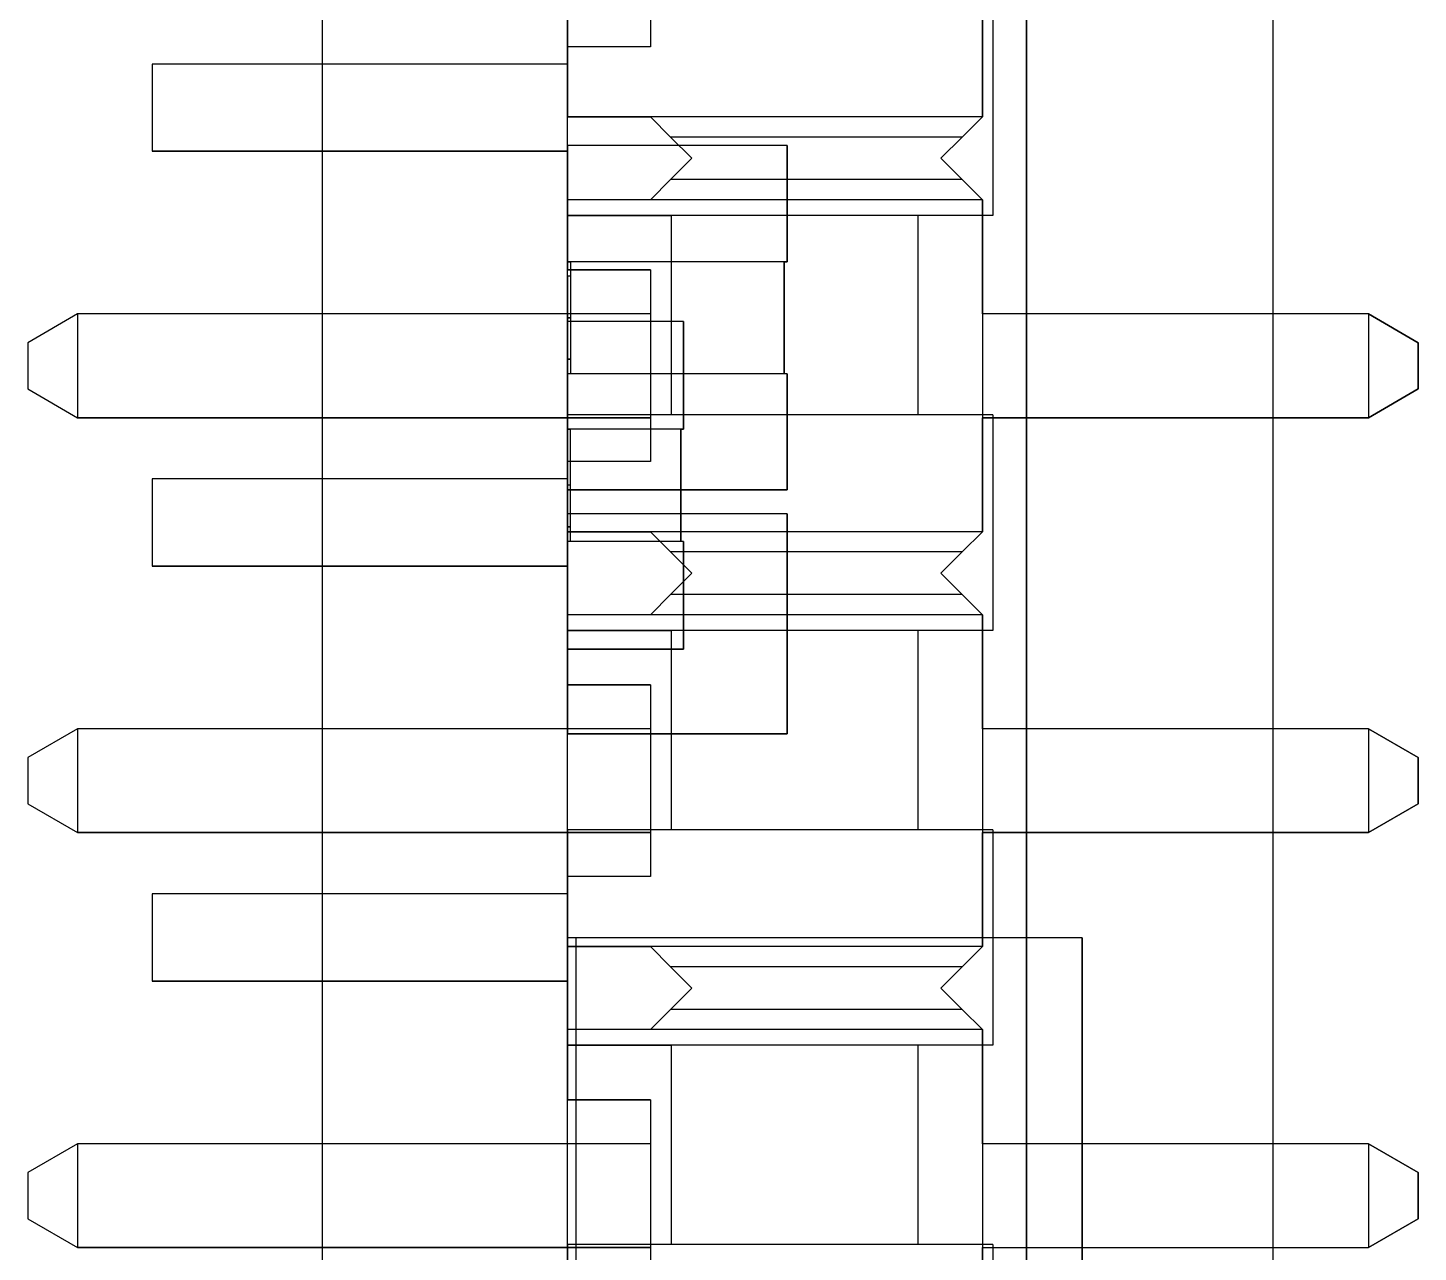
# Model space of a CAD drawing. Header units: inches. Extents: x 0 to 841, y -594 to 0.
# Drawn here: x 547.54 to 564.56, y -268.01 to -253.02 of the extents above; entities that cross this region are included whole.
import ezdxf

# ---------------------------------------------------------------- set-up
doc = ezdxf.new("R2010")
doc.units = ezdxf.units.IN
doc.header["$MEASUREMENT"] = 0

msp = doc.modelspace()

# ---------------------------------------------------------------- linework, layer by layer
at = {"color": 18, "true_color": 0x000000}
for p, q in [((551.146, -165.315), (551.146, -405.315)), ((554.146, -405.315), (554.146, -165.315)), ((559.764, -286.203), (559.764, -247.187)), ((559.764, -247.187), (559.764, -286.203)), ((562.782, -247.391), (562.782, -285.999)), ((559.226, -249.535), (559.226, -254.107)), ((555.162, -250.901), (555.162, -253.249)), ((554.146, -252.675), (554.146, -253.461)), ((554.146, -252.675), (554.146, -253.461)), ((555.162, -252.711), (555.162, -253.249)), ((559.226, -254.107), (559.226, -252.711)), ((559.354, -252.675), (559.354, -255.315)), ((555.162, -253.249), (554.146, -253.249)), ((554.146, -253.249), (554.146, -254.107)), ((554.146, -253.249), (554.146, -254.107)), ((555.162, -253.249), (554.146, -253.249)), ((554.146, -253.461), (549.066, -253.461)), ((549.066, -253.461), (549.066, -254.529)), ((554.146, -253.461), (549.066, -253.461)), ((549.066, -253.461), (549.066, -254.529)), ((554.146, -254.107), (555.162, -254.107)), ((555.162, -254.107), (554.146, -254.107)), ((555.162, -254.107), (555.41, -254.355)), ((555.162, -254.107), (555.41, -254.355)), ((559.226, -254.107), (555.162, -254.107)), ((558.978, -254.355), (559.226, -254.107)), ((559.226, -254.107), (558.978, -254.355)), ((555.41, -254.355), (555.67, -254.615)), ((555.41, -254.355), (555.67, -254.615)), ((558.978, -254.355), (555.41, -254.355)), ((558.718, -254.615), (558.978, -254.355)), ((558.978, -254.355), (558.718, -254.615)), ((549.066, -254.529), (554.146, -254.529)), ((554.146, -254.529), (549.066, -254.529)), ((556.838, -254.46), (554.146, -254.46)), ((554.146, -254.46), (554.146, -255.882)), ((554.146, -254.46), (554.146, -255.882)), ((556.838, -254.46), (554.146, -254.46)), ((556.838, -254.46), (554.146, -254.46)), ((554.146, -254.46), (554.146, -255.882)), ((554.146, -254.46), (554.146, -255.882)), ((556.838, -254.46), (554.146, -254.46)), ((556.838, -254.46), (554.146, -254.46)), ((554.146, -254.46), (554.146, -255.882)), ((556.838, -254.46), (554.146, -254.46)), ((554.146, -254.46), (554.146, -255.882)), ((554.146, -254.529), (554.146, -255.315)), ((554.146, -254.529), (554.146, -255.315)), ((556.838, -255.882), (556.838, -254.46)), ((556.838, -254.46), (556.838, -255.882)), ((556.838, -255.882), (556.838, -254.46)), ((556.838, -254.46), (556.838, -255.882)), ((556.838, -255.882), (556.838, -254.46)), ((556.838, -254.46), (556.838, -255.882)), ((555.67, -254.615), (555.41, -254.875)), ((555.67, -254.615), (555.41, -254.875)), ((558.978, -254.875), (558.718, -254.615)), ((558.718, -254.615), (558.978, -254.875)), ((555.41, -254.875), (555.162, -255.123)), ((555.41, -254.875), (555.162, -255.123)), ((558.978, -254.875), (555.41, -254.875)), ((559.226, -255.123), (558.978, -254.875)), ((558.978, -254.875), (559.226, -255.123)), ((555.162, -255.123), (554.146, -255.123)), ((554.146, -255.123), (554.146, -255.981)), ((554.146, -255.123), (554.146, -255.981)), ((555.162, -255.123), (554.146, -255.123)), ((559.226, -255.123), (555.162, -255.123)), ((559.226, -256.521), (559.226, -255.123)), ((559.226, -255.123), (559.226, -259.187)), ((554.146, -255.315), (555.416, -255.315)), ((559.354, -255.315), (554.146, -255.315)), ((555.416, -255.315), (555.416, -257.755)), ((555.416, -255.315), (555.416, -257.755)), ((558.434, -255.315), (558.434, -257.755)), ((554.146, -255.882), (554.184, -255.882)), ((556.838, -255.882), (554.146, -255.882)), ((554.146, -255.882), (554.184, -255.882)), ((556.838, -255.882), (554.146, -255.882)), ((554.146, -255.882), (554.184, -255.882)), ((556.838, -255.882), (554.146, -255.882)), ((554.184, -255.882), (554.184, -256.06)), ((554.184, -255.882), (554.184, -257.254)), ((554.184, -255.882), (554.184, -256.06)), ((554.184, -255.882), (554.184, -257.254)), ((554.184, -255.882), (554.184, -256.568)), ((554.184, -255.882), (554.184, -257.254)), ((556.8, -257.254), (556.8, -255.882)), ((556.8, -255.882), (556.838, -255.882)), ((556.8, -255.882), (556.8, -257.254)), ((556.8, -257.254), (556.8, -255.882)), ((556.8, -255.882), (556.838, -255.882)), ((556.8, -255.882), (556.8, -257.254)), ((556.8, -257.254), (556.8, -255.882)), ((556.8, -255.882), (556.838, -255.882)), ((556.8, -255.882), (556.8, -257.254)), ((554.146, -255.981), (555.162, -255.981)), ((555.162, -255.981), (554.146, -255.981)), ((554.184, -256.06), (554.146, -256.06)), ((554.146, -256.06), (554.146, -256.568)), ((554.146, -256.06), (554.146, -256.568)), ((554.184, -256.06), (554.146, -256.06)), ((554.184, -256.06), (554.146, -256.06)), ((554.146, -256.06), (554.146, -256.568)), ((554.146, -256.06), (554.146, -256.568)), ((554.184, -256.06), (554.146, -256.06)), ((555.162, -255.981), (555.162, -256.521)), ((555.162, -255.981), (555.162, -258.329)), ((548.152, -256.521), (547.542, -256.873)), ((548.152, -256.521), (547.542, -256.873)), ((555.162, -256.521), (548.152, -256.521)), ((548.152, -256.521), (548.152, -257.791)), ((555.162, -256.521), (548.152, -256.521)), ((554.146, -256.568), (554.184, -256.568)), ((554.184, -256.568), (554.146, -256.568)), ((554.146, -256.568), (554.184, -256.568)), ((554.184, -256.568), (554.146, -256.568)), ((554.184, -256.568), (554.146, -256.568)), ((554.146, -256.568), (554.146, -257.076)), ((554.146, -256.568), (554.146, -257.076)), ((554.184, -256.568), (554.146, -256.568)), ((555.568, -256.613), (554.146, -256.613)), ((554.146, -256.613), (554.146, -257.933)), ((555.568, -256.613), (554.146, -256.613)), ((554.146, -256.613), (554.146, -257.933)), ((555.568, -256.613), (554.146, -256.613)), ((554.146, -256.613), (554.146, -257.933)), ((555.568, -256.613), (554.146, -256.613)), ((554.146, -256.613), (554.146, -257.933)), ((555.568, -256.613), (554.146, -256.613)), ((554.146, -256.613), (554.146, -257.933)), ((555.568, -256.613), (554.146, -256.613)), ((554.146, -256.613), (554.146, -257.933)), ((554.184, -256.568), (554.184, -257.254)), ((554.184, -256.568), (554.184, -257.254)), ((555.568, -257.933), (555.568, -256.613)), ((555.568, -256.613), (555.568, -257.933)), ((555.568, -257.933), (555.568, -256.613)), ((555.568, -256.613), (555.568, -257.933)), ((555.568, -257.933), (555.568, -256.613)), ((555.568, -256.613), (555.568, -257.933)), ((563.95, -256.521), (559.226, -256.521)), ((563.95, -256.521), (559.226, -256.521)), ((564.56, -256.873), (563.95, -256.521)), ((563.95, -256.521), (563.95, -257.791)), ((563.95, -256.521), (564.56, -256.873)), ((547.542, -256.873), (547.542, -257.439)), ((547.542, -256.873), (547.542, -257.439)), ((564.56, -257.439), (564.56, -256.873)), ((564.56, -256.873), (564.56, -257.439)), ((554.146, -257.076), (554.184, -257.076)), ((554.184, -257.076), (554.146, -257.076)), ((554.184, -257.076), (554.184, -257.254)), ((554.184, -257.254), (554.146, -257.254)), ((554.146, -257.254), (554.146, -258.676)), ((554.146, -257.254), (554.146, -258.676)), ((556.838, -257.254), (554.146, -257.254)), ((554.184, -257.254), (554.146, -257.254)), ((554.146, -257.254), (554.146, -258.676)), ((554.146, -257.254), (554.146, -258.676)), ((556.838, -257.254), (554.146, -257.254)), ((554.184, -257.254), (554.146, -257.254)), ((554.146, -257.254), (554.146, -258.676)), ((556.838, -257.254), (554.146, -257.254)), ((554.146, -257.254), (554.146, -258.676)), ((556.838, -257.254), (556.8, -257.254)), ((556.838, -257.254), (556.8, -257.254)), ((556.838, -257.254), (556.8, -257.254)), ((556.838, -258.676), (556.838, -257.254)), ((556.838, -257.254), (556.838, -258.676)), ((556.838, -258.676), (556.838, -257.254)), ((556.838, -257.254), (556.838, -258.676)), ((556.838, -258.676), (556.838, -257.254)), ((556.838, -257.254), (556.838, -258.676)), ((547.542, -257.439), (548.152, -257.791)), ((547.542, -257.439), (548.152, -257.791)), ((563.95, -257.791), (564.56, -257.439)), ((564.56, -257.439), (563.95, -257.791)), ((548.152, -257.791), (555.162, -257.791)), ((555.162, -257.791), (548.152, -257.791)), ((555.416, -257.755), (554.146, -257.755)), ((554.146, -257.755), (554.146, -258.541)), ((554.146, -257.755), (554.146, -258.541)), ((559.354, -257.755), (554.146, -257.755)), ((555.162, -257.791), (555.162, -258.329)), ((559.226, -259.187), (559.226, -257.791)), ((559.226, -257.791), (563.95, -257.791)), ((563.95, -257.791), (559.226, -257.791)), ((559.354, -257.755), (559.354, -260.395)), ((554.146, -257.933), (554.18, -257.933)), ((555.568, -257.933), (554.146, -257.933)), ((554.146, -257.933), (554.18, -257.933)), ((555.568, -257.933), (554.146, -257.933)), ((554.146, -257.933), (554.18, -257.933)), ((555.568, -257.933), (554.146, -257.933)), ((554.18, -257.933), (554.18, -258.619)), ((554.18, -257.933), (554.18, -259.305)), ((554.18, -257.933), (554.18, -258.619)), ((554.18, -257.933), (554.18, -259.305)), ((554.18, -257.933), (554.18, -258.619)), ((554.18, -257.933), (554.18, -259.305)), ((555.534, -259.305), (555.534, -257.933)), ((555.534, -257.933), (555.568, -257.933)), ((555.534, -257.933), (555.534, -259.305)), ((555.534, -259.305), (555.534, -257.933)), ((555.534, -257.933), (555.568, -257.933)), ((555.534, -257.933), (555.534, -259.305)), ((555.534, -259.305), (555.534, -257.933)), ((555.534, -257.933), (555.568, -257.933)), ((555.534, -257.933), (555.534, -259.305)), ((555.162, -258.329), (554.146, -258.329)), ((554.146, -258.329), (554.146, -259.187)), ((554.146, -258.329), (554.146, -259.187)), ((555.162, -258.329), (554.146, -258.329)), ((554.146, -258.541), (549.066, -258.541)), ((549.066, -258.541), (549.066, -259.609)), ((554.146, -258.541), (549.066, -258.541)), ((549.066, -258.541), (549.066, -259.609)), ((554.18, -258.619), (554.146, -258.619)), ((554.146, -258.619), (554.146, -259.127)), ((554.146, -258.619), (554.146, -259.127)), ((554.18, -258.619), (554.146, -258.619)), ((554.18, -258.619), (554.146, -258.619)), ((554.146, -258.619), (554.146, -259.127)), ((554.146, -258.619), (554.146, -259.127)), ((554.18, -258.619), (554.146, -258.619)), ((554.18, -258.619), (554.146, -258.619)), ((554.146, -258.619), (554.146, -259.127)), ((554.146, -258.619), (554.146, -259.127)), ((554.18, -258.619), (554.146, -258.619)), ((554.146, -258.676), (556.838, -258.676)), ((556.838, -258.676), (554.146, -258.676)), ((554.146, -258.676), (556.838, -258.676)), ((556.838, -258.676), (554.146, -258.676)), ((554.146, -258.676), (556.838, -258.676)), ((556.838, -258.676), (554.146, -258.676)), ((556.838, -258.969), (554.146, -258.969)), ((554.146, -258.969), (554.146, -261.661)), ((554.146, -258.969), (554.146, -261.661)), ((556.838, -258.969), (554.146, -258.969)), ((556.838, -261.661), (556.838, -258.969)), ((556.838, -258.969), (556.838, -261.661)), ((554.146, -259.127), (554.18, -259.127)), ((554.18, -259.127), (554.146, -259.127)), ((554.146, -259.127), (554.18, -259.127)), ((554.18, -259.127), (554.146, -259.127)), ((554.146, -259.127), (554.18, -259.127)), ((554.18, -259.127), (554.146, -259.127)), ((554.18, -259.127), (554.18, -259.305)), ((554.18, -259.127), (554.18, -259.305)), ((554.18, -259.127), (554.18, -259.305)), ((554.146, -259.187), (555.162, -259.187)), ((555.162, -259.187), (554.146, -259.187)), ((554.18, -259.305), (554.146, -259.305)), ((554.146, -259.305), (554.146, -260.625)), ((555.568, -259.305), (554.146, -259.305)), ((554.146, -259.305), (554.146, -260.625)), ((554.18, -259.305), (554.146, -259.305)), ((554.146, -259.305), (554.146, -260.625)), ((555.568, -259.305), (554.146, -259.305)), ((554.146, -259.305), (554.146, -260.625)), ((554.18, -259.305), (554.146, -259.305)), ((554.146, -259.305), (554.146, -260.625)), ((555.568, -259.305), (554.146, -259.305)), ((554.146, -259.305), (554.146, -260.625)), ((555.162, -259.187), (555.41, -259.435)), ((555.162, -259.187), (555.41, -259.435)), ((559.226, -259.187), (555.162, -259.187)), ((555.568, -259.305), (555.534, -259.305)), ((555.568, -259.305), (555.534, -259.305)), ((555.568, -259.305), (555.534, -259.305)), ((555.568, -260.625), (555.568, -259.305)), ((555.568, -259.305), (555.568, -260.625)), ((555.568, -260.625), (555.568, -259.305)), ((555.568, -259.305), (555.568, -260.625)), ((555.568, -260.625), (555.568, -259.305)), ((555.568, -259.305), (555.568, -260.625)), ((558.978, -259.435), (559.226, -259.187)), ((559.226, -259.187), (558.978, -259.435)), ((555.41, -259.435), (555.67, -259.695)), ((555.41, -259.435), (555.67, -259.695)), ((558.978, -259.435), (555.41, -259.435)), ((558.718, -259.695), (558.978, -259.435)), ((558.978, -259.435), (558.718, -259.695)), ((549.066, -259.609), (554.146, -259.609)), ((554.146, -259.609), (549.066, -259.609)), ((554.146, -259.609), (554.146, -260.395)), ((554.146, -259.609), (554.146, -260.395)), ((555.67, -259.695), (555.41, -259.955)), ((555.67, -259.695), (555.41, -259.955)), ((558.978, -259.955), (558.718, -259.695)), ((558.718, -259.695), (558.978, -259.955)), ((555.41, -259.955), (555.162, -260.203)), ((555.41, -259.955), (555.162, -260.203)), ((558.978, -259.955), (555.41, -259.955)), ((559.226, -260.203), (558.978, -259.955)), ((558.978, -259.955), (559.226, -260.203)), ((555.162, -260.203), (554.146, -260.203)), ((554.146, -260.203), (554.146, -261.061)), ((554.146, -260.203), (554.146, -261.061)), ((555.162, -260.203), (554.146, -260.203)), ((559.226, -260.203), (555.162, -260.203)), ((559.226, -261.601), (559.226, -260.203)), ((559.226, -260.203), (559.226, -264.267)), ((554.146, -260.395), (555.416, -260.395)), ((559.354, -260.395), (554.146, -260.395)), ((555.416, -260.395), (555.416, -262.835)), ((555.416, -260.395), (555.416, -262.835)), ((558.434, -260.395), (558.434, -262.835)), ((554.146, -260.625), (555.568, -260.625)), ((555.568, -260.625), (554.146, -260.625)), ((554.146, -260.625), (555.568, -260.625)), ((555.568, -260.625), (554.146, -260.625)), ((554.146, -260.625), (555.568, -260.625)), ((555.568, -260.625), (554.146, -260.625)), ((554.146, -261.061), (555.162, -261.061)), ((555.162, -261.061), (554.146, -261.061)), ((555.162, -261.061), (555.162, -261.601)), ((555.162, -261.061), (555.162, -263.409)), ((548.152, -261.601), (547.542, -261.953)), ((548.152, -261.601), (547.542, -261.953)), ((555.162, -261.601), (548.152, -261.601)), ((548.152, -261.601), (548.152, -262.871)), ((555.162, -261.601), (548.152, -261.601)), ((554.146, -261.661), (556.838, -261.661)), ((556.838, -261.661), (554.146, -261.661)), ((563.95, -261.601), (559.226, -261.601)), ((563.95, -261.601), (559.226, -261.601)), ((564.56, -261.953), (563.95, -261.601)), ((563.95, -261.601), (563.95, -262.871)), ((563.95, -261.601), (564.56, -261.953)), ((547.542, -261.953), (547.542, -262.519)), ((547.542, -261.953), (547.542, -262.519)), ((564.56, -262.519), (564.56, -261.953)), ((564.56, -261.953), (564.56, -262.519)), ((547.542, -262.519), (548.152, -262.871)), ((547.542, -262.519), (548.152, -262.871)), ((563.95, -262.871), (564.56, -262.519)), ((564.56, -262.519), (563.95, -262.871)), ((548.152, -262.871), (555.162, -262.871)), ((555.162, -262.871), (548.152, -262.871)), ((555.416, -262.835), (554.146, -262.835)), ((554.146, -262.835), (554.146, -263.621)), ((554.146, -262.835), (554.146, -263.621)), ((559.354, -262.835), (554.146, -262.835)), ((555.162, -262.871), (555.162, -263.409)), ((559.226, -264.267), (559.226, -262.871)), ((559.226, -262.871), (563.95, -262.871)), ((563.95, -262.871), (559.226, -262.871)), ((559.354, -262.835), (559.354, -265.475)), ((555.162, -263.409), (554.146, -263.409)), ((554.146, -263.409), (554.146, -264.267)), ((554.146, -263.409), (554.146, -264.267)), ((555.162, -263.409), (554.146, -263.409)), ((554.146, -263.621), (549.066, -263.621)), ((549.066, -263.621), (549.066, -264.689)), ((554.146, -263.621), (549.066, -263.621)), ((549.066, -263.621), (549.066, -264.689)), ((554.248, -264.159), (554.146, -264.159)), ((554.146, -264.159), (554.146, -266.141)), ((554.146, -264.159), (554.146, -266.141)), ((554.248, -264.159), (554.146, -264.159)), ((554.146, -264.267), (555.162, -264.267)), ((555.162, -264.267), (554.146, -264.267)), ((560.446, -264.159), (554.248, -264.159)), ((554.248, -264.159), (554.248, -312.471)), ((560.446, -264.159), (554.248, -264.159)), ((555.162, -264.267), (555.41, -264.515)), ((555.162, -264.267), (555.41, -264.515)), ((559.226, -264.267), (555.162, -264.267)), ((558.978, -264.515), (559.226, -264.267)), ((559.226, -264.267), (558.978, -264.515)), ((560.448, -303.107), (560.446, -264.159)), ((560.446, -264.159), (560.446, -312.471)), ((555.41, -264.515), (555.67, -264.775)), ((555.41, -264.515), (555.67, -264.775)), ((558.978, -264.515), (555.41, -264.515)), ((558.718, -264.775), (558.978, -264.515)), ((558.978, -264.515), (558.718, -264.775)), ((549.066, -264.689), (554.146, -264.689)), ((554.146, -264.689), (549.066, -264.689)), ((554.146, -264.689), (554.146, -265.475)), ((554.146, -264.689), (554.146, -265.475)), ((555.67, -264.775), (555.41, -265.035)), ((555.67, -264.775), (555.41, -265.035)), ((558.978, -265.035), (558.718, -264.775)), ((558.718, -264.775), (558.978, -265.035)), ((555.41, -265.035), (555.162, -265.283)), ((555.41, -265.035), (555.162, -265.283)), ((558.978, -265.035), (555.41, -265.035)), ((559.226, -265.283), (558.978, -265.035)), ((558.978, -265.035), (559.226, -265.283)), ((555.162, -265.283), (554.146, -265.283)), ((554.146, -265.283), (554.146, -266.141)), ((555.162, -265.283), (554.146, -265.283)), ((554.146, -265.283), (554.146, -266.141)), ((559.226, -265.283), (555.162, -265.283)), ((559.226, -266.681), (559.226, -265.283)), ((559.226, -265.283), (559.226, -269.347)), ((554.146, -265.475), (555.416, -265.475)), ((559.354, -265.475), (554.146, -265.475)), ((555.416, -265.475), (555.416, -267.915)), ((555.416, -265.475), (555.416, -267.915)), ((558.434, -265.475), (558.434, -267.915)), ((554.146, -266.141), (555.162, -266.141)), ((555.162, -266.141), (554.146, -266.141)), ((554.146, -266.141), (554.248, -266.141)), ((554.248, -266.141), (554.146, -266.141)), ((554.248, -266.141), (554.248, -271.705)), ((555.162, -266.141), (555.162, -266.681)), ((555.162, -266.141), (555.162, -268.489)), ((548.152, -266.681), (547.542, -267.033)), ((548.152, -266.681), (547.542, -267.033)), ((555.162, -266.681), (548.152, -266.681)), ((548.152, -266.681), (548.152, -267.951)), ((555.162, -266.681), (548.152, -266.681)), ((563.95, -266.681), (559.226, -266.681)), ((563.95, -266.681), (559.226, -266.681)), ((564.56, -267.033), (563.95, -266.681)), ((563.95, -266.681), (564.56, -267.033)), ((563.95, -266.681), (563.95, -267.951)), ((547.542, -267.033), (547.542, -267.599)), ((547.542, -267.033), (547.542, -267.599)), ((564.56, -267.599), (564.56, -267.033)), ((564.56, -267.033), (564.56, -267.599)), ((547.542, -267.599), (548.152, -267.951)), ((547.542, -267.599), (548.152, -267.951)), ((563.95, -267.951), (564.56, -267.599)), ((564.56, -267.599), (563.95, -267.951)), ((548.152, -267.951), (555.162, -267.951)), ((555.162, -267.951), (548.152, -267.951)), ((555.416, -267.915), (554.146, -267.915)), ((554.146, -267.915), (554.146, -268.701)), ((554.146, -267.915), (554.146, -268.701)), ((559.354, -267.915), (554.146, -267.915)), ((555.162, -267.951), (555.162, -268.489)), ((559.226, -269.347), (559.226, -267.951)), ((559.226, -267.951), (563.95, -267.951)), ((559.226, -267.951), (563.95, -267.951)), ((559.354, -267.915), (559.354, -270.555))]:
    msp.add_line(p, q, dxfattribs=at)

doc.saveas('drawing.dxf')
